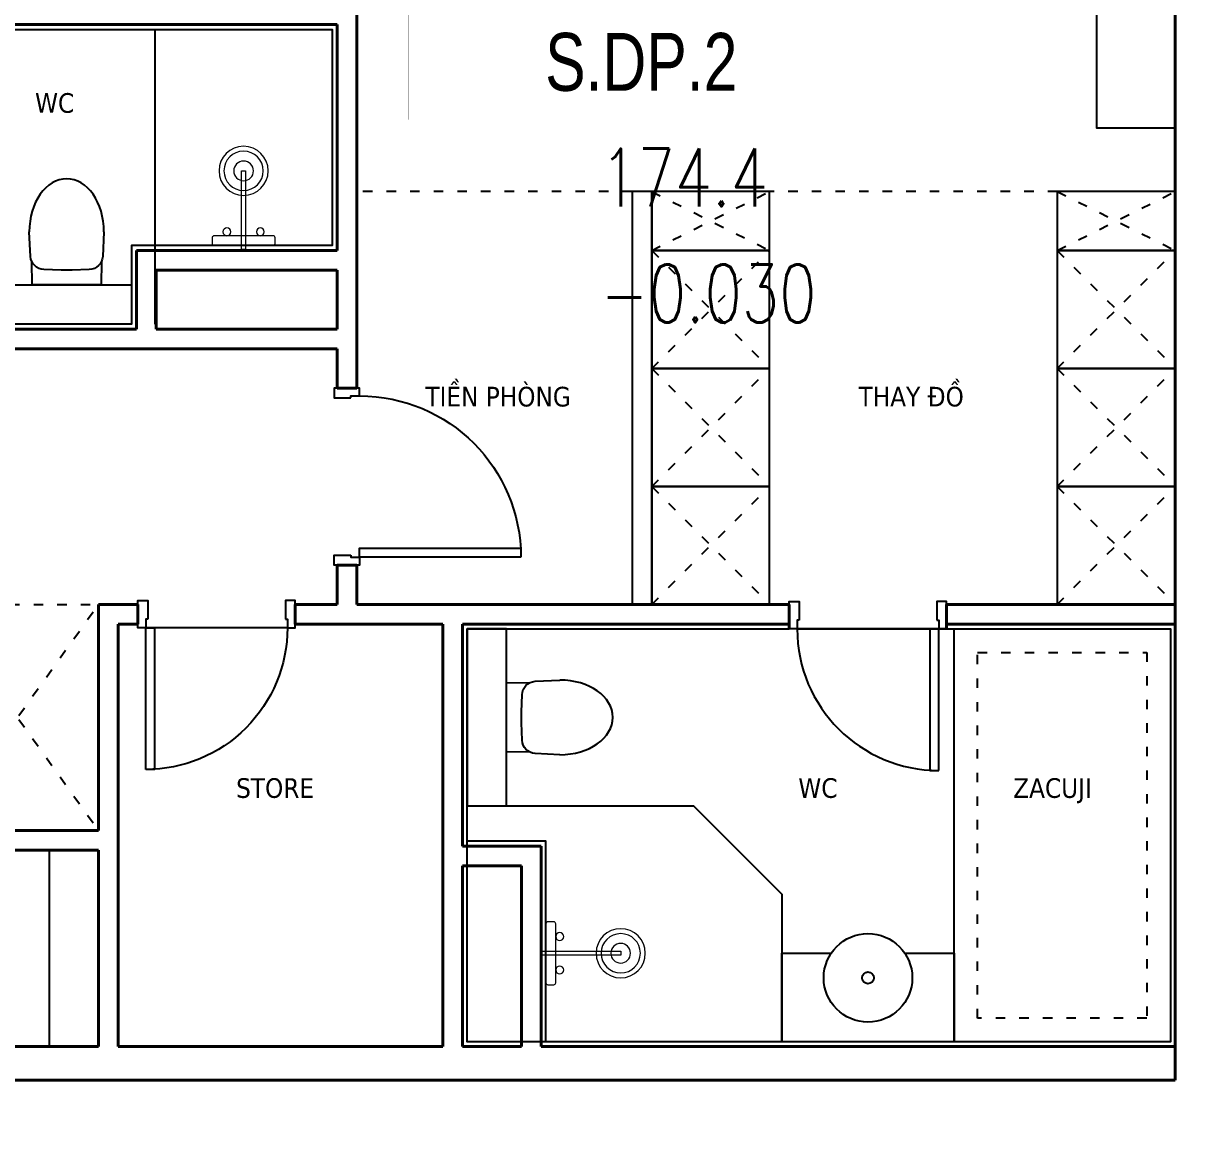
# Model space of a CAD drawing. Header units: millimetres. Extents: x -361654186 to 361255443, y -278569811 to 278836587.
# Drawn here: x -22530 to -16560, y 17133 to 22845 of the extents above; entities that cross this region are included whole.
import ezdxf
from ezdxf.enums import TextEntityAlignment as Align
from ezdxf.xclip import XClip

# ---------------------------------------------------------------- set-up
doc = ezdxf.new("R2010")
doc.units = ezdxf.units.MM
doc.header["$MEASUREMENT"] = 0
doc.header["$XCLIPFRAME"] = 0
doc.set_wipeout_variables(frame=1)
doc.linetypes.add('ACAD_ISO03W100', pattern=[30, 12, -18])
for name, color, linetype, lineweight in [('00_duong_QH', 7, 'Continuous', 9), ('A-NoiThat', 39, 'Continuous', 13), ('KT-Chuviet', 255, 'Continuous', 15), ('KT-Net cat', 1, 'Continuous', 40), ('KT-Net thay', 7, 'Continuous', 15), ('KT-Net truc', 18, 'Continuous', 15)]:
    doc.layers.add(name, color=color, linetype=linetype, lineweight=lineweight)
for name, color, linetype in [('1VinaPVC-Text', 9, 'Continuous'), ('A-_FURN----_E-_N', 251, 'Continuous'), ('A-_SANIEQPT_E-_N', 251, 'Continuous'), ('IDEA - dim', 251, 'Continuous'), ('KT-Net manh', 139, 'Continuous')]:
    doc.layers.add(name, color=color, linetype=linetype)
doc.styles.add('font unicode ccu', font='arial.ttf')
doc.styles.add('ROMANS', font='ROMANS.SHX')
doc.styles.add('Tahoma', font='tahoma.ttf')

# ---------------------------------------------------------------- blocks, each defined once
blk = doc.blocks.new('TAG CAO DO SAN')
at = {"layer": 'KT-Net thay', "flags": 128}
blk.add_lwpolyline([(1526701.778855525, -266095.2298759429), (1526701.778855525, -266566.6584041911), (1527644.63591202, -266566.6584041911), (1527644.63591202, -266095.2298759429)], close=True, dxfattribs=at)
blk.add_wipeout([(1526701.778855525, -266095.2298759429), (1527644.6359120198, -266095.2298759429), (1527644.6359120198, -266566.65840419114), (1526701.778855525, -266566.65840419114)]).dxf.layer = 'KT-Net thay'
for points in [[(1526701.778855525, -266330.9441400666), (1527644.63591202, -266330.9441400666)], [(1526701.778855525, -266566.6584041911), (1527644.63591202, -266566.6584041911)]]:
    blk.add_lwpolyline(points, dxfattribs=at)
at = {"layer": 'KT-Chuviet', "color": 31, "style": 'ROMANS', "width": 0.75}
blk.add_text('DTTT:', height=117.8571320618522, dxfattribs=at).set_placement((1526748.92170835, -266507.8139601254))
at = {"layer": 'KT-Chuviet', "color": 31, "style": 'font unicode ccu', "width": 0.75}
blk.add_attdef('TÊNPHÒNG', text='', height=117.85713, dxfattribs=at).set_placement((1527175.308820772, -266213.4467624734), align=Align.MIDDLE_CENTER)
at = {"layer": 'KT-Chuviet', "color": 31, "ltscale": 15, "style": 'ROMANS', "width": 0.75, "flags": 8}
blk.add_attdef('CAO-DO', (1527091.943339912, -266507.7298381611), '', height=117.8571320618522, dxfattribs=at)
blk = doc.blocks.new('220126_HDN_HBA typical plan$0$210902_YS plan 330pm ver13$0$TOTO-WC-CW822J')
at = {"color": 0}
blk.add_lwpolyline([(-177.2072506700642, -119.1915361834399), (-175, 0), (175, 0), (177.2072506700642, -119.1915361836145)], dxfattribs=at)
blk.add_lwpolyline([(-190, -270), (-183.3947591906181, -144.5004246227618, -0.3908696114996718), (-115.4352058441145, -78.20653349565691), (-27.76706723973621, -75.77130742336158, -0.01388621073825284), (27.76706724101678, -75.77130742336158), (115.4352058439981, -78.20653349565691, -0.3908696114996718), (183.3947591905016, -144.5004246227618), (190, -270)], format="xyb", dxfattribs=at)
blk.add_ellipse((0, -270), major_axis=(0, -270), ratio=0.7037037037037037, start_param=4.71238898038469, end_param=7.853981633974483, dxfattribs=at)
blk = doc.blocks.new('A$C2A980E36')
at = {"ltscale": 0.5}
blk.add_lwpolyline([(-10, 0), (10, 0), (10, 400), (-10, 400)], close=True, dxfattribs=at)
blk.add_lwpolyline([(160, 60), (160, 30, -0.4142135623730916), (150, 20), (-150, 20, -0.4142135623730987), (-160, 30), (-160, 60.00000000000728, -0.414213562373095), (-150, 70.00000000000728), (150, 70, -0.4142135623730915)], format="xyb", close=True, dxfattribs=at)
for centre, radius in [((0, 400), 125), ((0, 400), 100), ((0, 400), 50), ((-85, 90.00000000000728), 20), ((85, 90), 20)]:
    blk.add_circle(centre, radius, dxfattribs=at)
blk = doc.blocks.new('d800')
blk.add_line((760, 70), (40, 70))
for points in [[(40, 790), (40, 70), (85, 70), (85, 790)], [(50, 25), (40, 25), (40, 70), (0, 70), (0, -70), (50, -70)], [(750, 25), (760, 25), (760, 70), (800, 70), (800, -70), (750, -70)]]:
    blk.add_lwpolyline(points, close=True)
blk.add_arc((40, 70), 720, 0, 90)
blk = doc.blocks.new('d900n')
for points in [[(20, -50), (20, -40), (65, -40), (65, 0), (-65, 0), (-65, -50)], [(885, -40), (65, -40), (65, -85), (885, -85)], [(20, -850), (20, -860), (65, -860), (65, -900), (-65, -900), (-65, -850)]]:
    blk.add_lwpolyline(points, close=True)
blk.add_arc((65, -40), 820, 270, 0)
blk = doc.blocks.new('skvl5')
at = {"layer": 'A-_FURN----_E-_N', "linetype": 'Continuous'}
for points in [[(5887.500000027936, 4519.999999999964), (5787.500000027936, 4519.999999999964), (5787.500000027936, 2419.999999999964), (5887.500000027936, 2419.999999999964)], [(5887.500000027936, 4219.999999999964), (6487.500000027936, 4219.999999999964), (6487.500000027936, 4519.999999999964), (5887.500000027936, 4519.999999999964)], [(7950.000000055865, 4219.999999999971), (8550.000000055865, 4219.999999999971), (8550.000000055865, 4519.999999999971), (7950.000000055865, 4519.999999999971)], [(5887.500000027936, 3619.999999999964), (6487.500000027936, 3619.999999999964), (6487.500000027936, 4219.999999999964), (5887.500000027936, 4219.999999999964)], [(7950.000000055865, 3619.999999999971), (8550.000000055865, 3619.999999999971), (8550.000000055865, 4219.999999999971), (7950.000000055865, 4219.999999999971)], [(5887.500000027936, 3019.999999999964), (6487.500000027936, 3019.999999999964), (6487.500000027936, 3619.999999999964), (5887.500000027936, 3619.999999999964)], [(7950.000000055865, 3019.999999999971), (8550.000000055865, 3019.999999999971), (8550.000000055865, 3619.999999999971), (7950.000000055865, 3619.999999999971)], [(5887.500000027936, 2419.999999999964), (6487.500000027936, 2419.999999999964), (6487.500000027936, 3019.999999999964), (5887.500000027936, 3019.999999999964)], [(7950.000000055865, 2419.999999999971), (8550.000000055865, 2419.999999999971), (8550.000000055865, 3019.999999999971), (7950.000000055865, 3019.999999999971)], [(8525.000000055865, 194.9999999999709), (7425.000000055865, 194.9999999999709), (7425.000000055865, 2294.999999999971), (8525.000000055865, 2294.999999999971)]]:
    blk.add_lwpolyline(points, close=True, dxfattribs=at)
at = {"layer": 'IDEA - dim'}
for p, q in [((3075, 1319.999999999978), (3075, 2319.999999999971)), ((7387.500000027936, 2294.999999999971), (6587.500000027936, 2294.999999999971)), ((1325.000000000004, 1169.999999999978), (3075, 1169.999999999978)), ((2825, 169.9999999999709), (2824.999999999996, 1169.999999999978)), ((3075, 169.9999999999709), (3075, 1169.999999999978))]:
    blk.add_line(p, q, dxfattribs=at)
for points in [[(8550.01878404271, 5744.033671851706), (8150.051086118445, 5744.04843761045), (8150.051086118488, 4844.04843761045), (8550.00000005572, 4844.048437610494)], [(1462.500000027943, 5344.999999999964), (4262.50000002794, 5344.999999999964), (4262.50000002794, 4244.999999999971), (3242.50000002794, 4244.999999999967), (3242.50000002794, 3845.014757690111), (1462.500000027943, 3844.999999999971)], [(3242.496308305526, 3845.000000000487), (2462.492616582691, 3845.000000000029), (2462.500000027489, 4044.999999863743), (3242.503691750353, 4044.99999986418)], [(5149.99999986379, 1395.014766889784), (5149.999999863703, 2295.007383444849), (4949.999999999996, 2294.999999999971), (4950.000000000055, 1395.007383444878)], [(4950.000000000055, 1395.007383444805), (6100.000000000055, 1395.007383444878), (6550.000000000036, 945.0073834448776), (6550.000000000004, 194.99999999992), (5349.999999999971, 194.9999999999709), (5350.000000000018, 1214.999999999978), (4949.999999999996, 1214.999999999978)]]:
    blk.add_lwpolyline(points, close=True, dxfattribs=at)
for points in [[(3362.492616582691, 3845.00000000048), (3362.492616582676, 5344.999999999927)], [(7387.500000027936, 2294.999999999971), (8525.000000055865, 2294.999999999971), (8525.000000055865, 194.9999999999709), (4949.999999999996, 194.9999999999709), (4949.999999999996, 2294.999999999971), (6587.500000027936, 2294.999999999971)], [(7174.582869218786, 644.9999999996944), (7425.000000055865, 644.9999999996944), (7425.000000055865, 194.9999999999709), (6550.000000000007, 194.9999999999018), (6550.000000000022, 644.9999999996762), (6800.417130837086, 644.999999999698)]]:
    blk.add_lwpolyline(points, dxfattribs=at)
for radius in [224.9999999999998, 29.99999999999997]:
    blk.add_circle((6987.500000027936, 519.999999778418), radius, dxfattribs=at)
at = {"layer": 'KT-Net cat'}
for p, q in [((4387.50000002794, 9599.99999999997), (4387.50000002794, 3519.999999999971)), ((8550.000000055865, 9599.99999999997), (8550.000000055865, -2.91038304567337e-11)), ((1437.500000027943, 5369.999999999964), (4287.50000002794, 5369.999999999971)), ((4287.50000002794, 5369.999999999971), (4287.50000002794, 4219.999999999971)), ((3267.50000002794, 4219.999999999967), (4287.50000002794, 4219.999999999971)), ((3267.50000002794, 4219.999999999967), (3267.50000002794, 3819.999999999971)), ((3367.50000002794, 4119.999999999967), (4287.50000002794, 4119.999999999971)), ((3367.50000002794, 4119.999999999967), (3367.50000002794, 3819.999999999971)), ((4287.50000002794, 4119.999999999971), (4287.50000002794, 3819.999999999971)), ((1437.500000027943, 3819.999999999964), (3267.500000027936, 3819.999999999967)), ((3367.50000002794, 3819.999999999964), (4287.50000002794, 3819.999999999971)), ((1106.250000013973, 3719.999999999971), (4287.50000002794, 3719.999999999971)), ((4287.50000002794, 3719.999999999971), (4287.50000002794, 3519.999999999978)), ((4287.50000002794, 3519.999999999971), (4387.500000027943, 3519.999999999971)), ((4287.50000002794, 2619.999999999971), (4287.50000002794, 2419.999999999971)), ((4287.50000002794, 2619.999999999971), (4387.500000027943, 2619.999999999971)), ((4387.50000002794, 2619.999999999971), (4387.50000002794, 2419.999999999971)), ((3075.000000000007, 2419.999999999971), (3275, 2419.999999999971)), ((3075.000000000004, 2419.999999999971), (3075, 1269.999999999927)), ((3275, 2419.999999999971), (3275, 2319.999999999971)), ((4075, 2419.999999999971), (4287.50000002794, 2419.999999999971)), ((4075, 2419.999999999971), (4075, 2319.999999999971)), ((4387.50000002794, 2419.999999999971), (6587.500000027932, 2419.999999999964)), ((6587.500000027936, 2294.999999999971), (6587.500000027936, 2419.999999999971)), ((7387.500000027936, 2419.999999999964), (8550.000000055865, 2419.999999999971)), ((7387.500000027936, 2294.999999999971), (7387.500000027936, 2419.999999999956)), ((3275, 2319.999999999978), (3175.000000000004, 2319.999999999971)), ((3175, 2319.999999999978), (3175.000000000004, 169.9999999999782)), ((4825, 2319.999999999971), (4075.000000000004, 2319.999999999978)), ((4825, 169.9999999999709), (4825, 2319.999999999971)), ((4924.999999999996, 2319.999999999971), (6587.500000027932, 2319.999999999964)), ((4925, 1189.999999999978), (4925, 2319.999999999971)), ((7387.500000027936, 2319.999999999964), (8550.000000055865, 2319.999999999971)), ((1424.999999999964, 1269.999999999978), (3075, 1269.999999999927)), ((1324.99999999996, 1169.999999999978), (3075, 1169.99999999992)), ((3075, 1169.999999999927), (3075.000000000004, 169.9999999999782)), ((4925.000000000004, 1189.999999999978), (5325, 1189.999999999978)), ((5325, 169.9999999999709), (5325, 1189.999999999978)), ((4925, 169.9999999999709), (4925.000000000004, 1089.999999999975)), ((4925.000000000004, 1089.999999999978), (5225, 1089.999999999978)), ((5225, 169.9999999999709), (5225, 1089.999999999978)), ((125, 169.9999999999709), (3075, 169.9999999999782)), ((3175.000000000004, 169.9999999999782), (4825, 169.9999999999782)), ((4925, 169.9999999999782), (5225, 169.9999999999782)), ((5325, 169.9999999999745), (8550.000000055865, 169.9999999999709)), ((-575, -2.91038304567337e-11), (8550.000000055865, -2.91038304567337e-11))]:
    blk.add_line(p, q, dxfattribs=at)
at = {"layer": 'KT-Net manh', "linetype": 'ACAD_ISO03W100', "ltscale": 4}
for p, q in [((5787.500000027936, 4519.999999999964), (4387.50000002794, 4519.999999999964)), ((5887.500000027936, 4519.999999999964), (6487.500000027936, 4219.999999999964)), ((5887.500000027936, 4219.999999999964), (6487.500000027936, 4519.999999999964)), ((7950.000000055865, 4519.999999999964), (6487.500000027936, 4519.999999999964)), ((7950.000000055865, 4519.999999999971), (8550.000000055865, 4219.999999999971)), ((7950.000000055865, 4219.999999999971), (8550.000000055865, 4519.999999999971)), ((5887.500000027936, 4219.999999999964), (6487.500000027936, 3619.999999999964)), ((5887.500000027936, 3619.999999999964), (6487.500000027936, 4219.999999999964)), ((7950.000000055865, 4219.999999999971), (8550.000000055865, 3619.999999999971)), ((7950.000000055865, 3619.999999999971), (8550.000000055865, 4219.999999999971)), ((5887.500000027936, 3619.999999999964), (6487.500000027936, 3019.999999999964)), ((5887.500000027936, 3019.999999999964), (6487.500000027936, 3619.999999999964)), ((7950.000000055865, 3619.999999999971), (8550.000000055865, 3019.999999999971)), ((7950.000000055865, 3019.999999999971), (8550.000000055865, 3619.999999999971)), ((5887.500000027936, 3019.999999999964), (6487.500000027936, 2419.999999999964)), ((5887.500000027936, 2419.999999999964), (6487.500000027936, 3019.999999999964)), ((7950.000000055865, 3019.999999999971), (8550.000000055865, 2419.999999999971)), ((7950.000000055865, 2419.999999999971), (8550.000000055865, 3019.999999999971)), ((2250, 2419.999999999971), (3075, 1269.999999999927)), ((2250, 1269.999999999927), (3075, 2419.999999999971))]:
    blk.add_line(p, q, dxfattribs=at)
for points in [[(1425.000000000004, 2419.999999999971), (3075, 2419.999999999971), (3075, 1269.999999999927), (1425.000000000004, 1269.999999999927)], [(8405.000000055865, 314.9999999999709), (7545.000000055865, 314.9999999999709), (7545.000000055865, 2174.999999999971), (8405.000000055865, 2174.999999999971)]]:
    blk.add_lwpolyline(points, close=True, dxfattribs=at)
at = {"layer": 'A-_FURN----_E-_N', "linetype": 'Continuous', "xscale": -1, "rotation": 179.9978847988278}
blk.add_blockref('d800', (3275, 2369.999999999971), dxfattribs=at)
at = {"layer": 'A-_FURN----_E-_N', "linetype": 'Continuous', "rotation": 180.0021152011722}
blk.add_blockref('d800', (7387.497415822199, 2364.99999995227), dxfattribs=at)
at = {"layer": 'A-_SANIEQPT_E-_N', "rotation": 179.9978847988666}
blk.add_blockref('220126_HDN_HBA typical plan$0$210902_YS plan 330pm ver13$0$TOTO-WC-CW822J', (2912.500000027561, 4044.999999863961), dxfattribs=at)
at = {"layer": 'A-_SANIEQPT_E-_N', "extrusion": (0, 0, -1), "xscale": -0.9999999999999996, "zscale": -0.9999999999999996, "rotation": 270.0021152011607}
blk.add_blockref('220126_HDN_HBA typical plan$0$210902_YS plan 330pm ver13$0$TOTO-WC-CW822J', (-5149.999999863732, 1845.027318746223), dxfattribs=at)
at = {"layer": 'A-NoiThat', "extrusion": (0, 0, -1), "zscale": -1, "rotation": 359.997884798843}
blk.add_blockref('A$C2A980E36', (-3812.500738372415, 4225.002423970771), dxfattribs=at)
at = {"layer": 'A-NoiThat', "xscale": -1, "rotation": 270.0021152011495}
blk.add_blockref('A$C2A980E36', (5330.000000013632, 645.0029533778652), dxfattribs=at)
at = {"layer": 'IDEA - dim', "extrusion": (0, 0, -1), "zscale": -1, "rotation": 180.0021152011453}
blk.add_blockref('d900n', (-4337.50000002794, 2619.999999999971), dxfattribs=at)
at = {"layer": '1VinaPVC-Text', "style": 'Tahoma', "text_generation_flag": 6}
for s, p in [('MASTER BED ROOM', (5799.632289701505, 5238.527816237111)), ('WC', (2751.968904870926, 4920.547256847072)), ('TIỀN PHÒNG', (4736.882673389642, 3426.596281895574)), ('THAY ĐỒ', (6939.700826901375, 3426.596281895574)), ('STORE', (3774.473695916487, 1435.640103989441)), ('WC', (6633.151724086507, 1435.640103989441)), ('ZACUJI', (7725.930740979864, 1435.640103989441))]:
    blk.add_text(s, height=99.99999999999741, rotation=179.9978847995533, dxfattribs=at).set_placement(p)

msp = doc.modelspace()

# ---------------------------------------------------------------- linework, layer by layer
at = {"layer": '00_duong_QH', "color": 251, "extrusion": (7.523163845262638e-37, 3.294527862871537e-06, 0.999999999994573)}
for points, elevation in [([(-67604.90176965017, 47058.39912733252), (-68012.35213467944, 48238.59925555533), (-68352.7775920881, 49264.16743229667, -0.5721348877573081), (-63965.76528848056, 55577.01043614166), (-63965.76528848056, 55577.01043614166), (-48893.15507076029, 51221.8753065636, -0.2600440029321422), (-45962.54642387945, 48619.04614140372), (-41822.53524546418, 36692.46096062789), (-40100.12540238816, 31673.68885131387, -0.0851587331875401), (-39798.75989159103, 29842.68546976995), (-39808.92737174686, 28170.41426536841), (-36873.04880857747, 28170.41426506306, -0.4853325089058095), (-36573.04880857747, 28570.41426536816), (-8455.935960193165, 28570.41426536828, -0.3325647711405137), (-3256.018511441536, 23917.1142295496), (-1689.895764558576, 16401.97386651206), (-1650.919857262634, 16200.17874522433), (-808.112200611271, 12371.35466469432, -0.4743644406092647), (-5967.075183934532, 6070.414265491208), (-38752.01715990249, 6070.414265491208), (-51104.45668749418, 6070.414265491208, -0.3210444216618651), (-56306.86537627783, 9785.724047365324), (-64631.75485163089, 33863.92235340727, 0.4109426663344203), (-65278.70866109524, 34182.93354594751)], 0.0001118480136267225), ([(-1001.103291434236, 10781.13626811015, -0.3653099340486283), (-5967.075183934532, 6470.4142654891), (-51150.28156369273, 6480.201532114244, -0.3200235889152288), (-55927.08832674194, 9911.412456889797), (-64253.71253836621, 33994.628165753, 0.4141945204049854), (-65414.78874716815, 34559.15165555495)], 0.0001118479985628557)]:
    msp.add_lwpolyline(points, format="xyb", dxfattribs=dict(at, elevation=elevation))

# ---------------------------------------------------------------- block references
at = {"layer": 'IDEA - dim'}
msp.add_blockref('skvl5', (-25223.11210799351, 17470.59482022948, -2.134706158919926e-05), dxfattribs=at)

# ---------------------------------------------------------------- next in the draw order: block references
at = {"layer": 'KT-Net truc'}
ref = msp.add_blockref('TAG CAO DO SAN', (-3837326.746241786, 688183.765529937, 2.134706158919926e-05), dxfattribs=dict(at, xscale=2.5, yscale=2.5, zscale=2.5))
XClip(ref).set_block_clipping_path([(1526674.1636322693, -266330.9441400666), (1527644.6359120198, -266095.2298759429)])
ref.add_attrib('CAO-DO', '174.4', (-19596.88789200699, 21914.44093453446, 2.134706158919926e-05), dxfattribs={"layer": 'KT-Chuviet', "color": 31, "ltscale": 15, "height": 294.6428301546305, "style": 'ROMANS', "width": 0.7500000000000001})
ref.add_attrib('CAO-DO', '-0.030', (-19596.88789200699, 21325.15527422521, 2.134706158919926e-05), dxfattribs={"layer": 'KT-Chuviet', "color": 31, "ltscale": 15, "height": 294.6428301546305, "style": 'ROMANS', "width": 0.7500000000000001})
ref.add_attrib('TÊNPHÒNG', 'S.DP.2', dxfattribs={"layer": 'KT-Chuviet', "color": 31, "height": 294.642825, "style": 'font unicode ccu', "width": 0.7500000000000001}).set_placement((-19388.47418985584, 22650.14862375368, 2.134706158919926e-05), align=Align.MIDDLE_CENTER)

doc.saveas('drawing.dxf')
